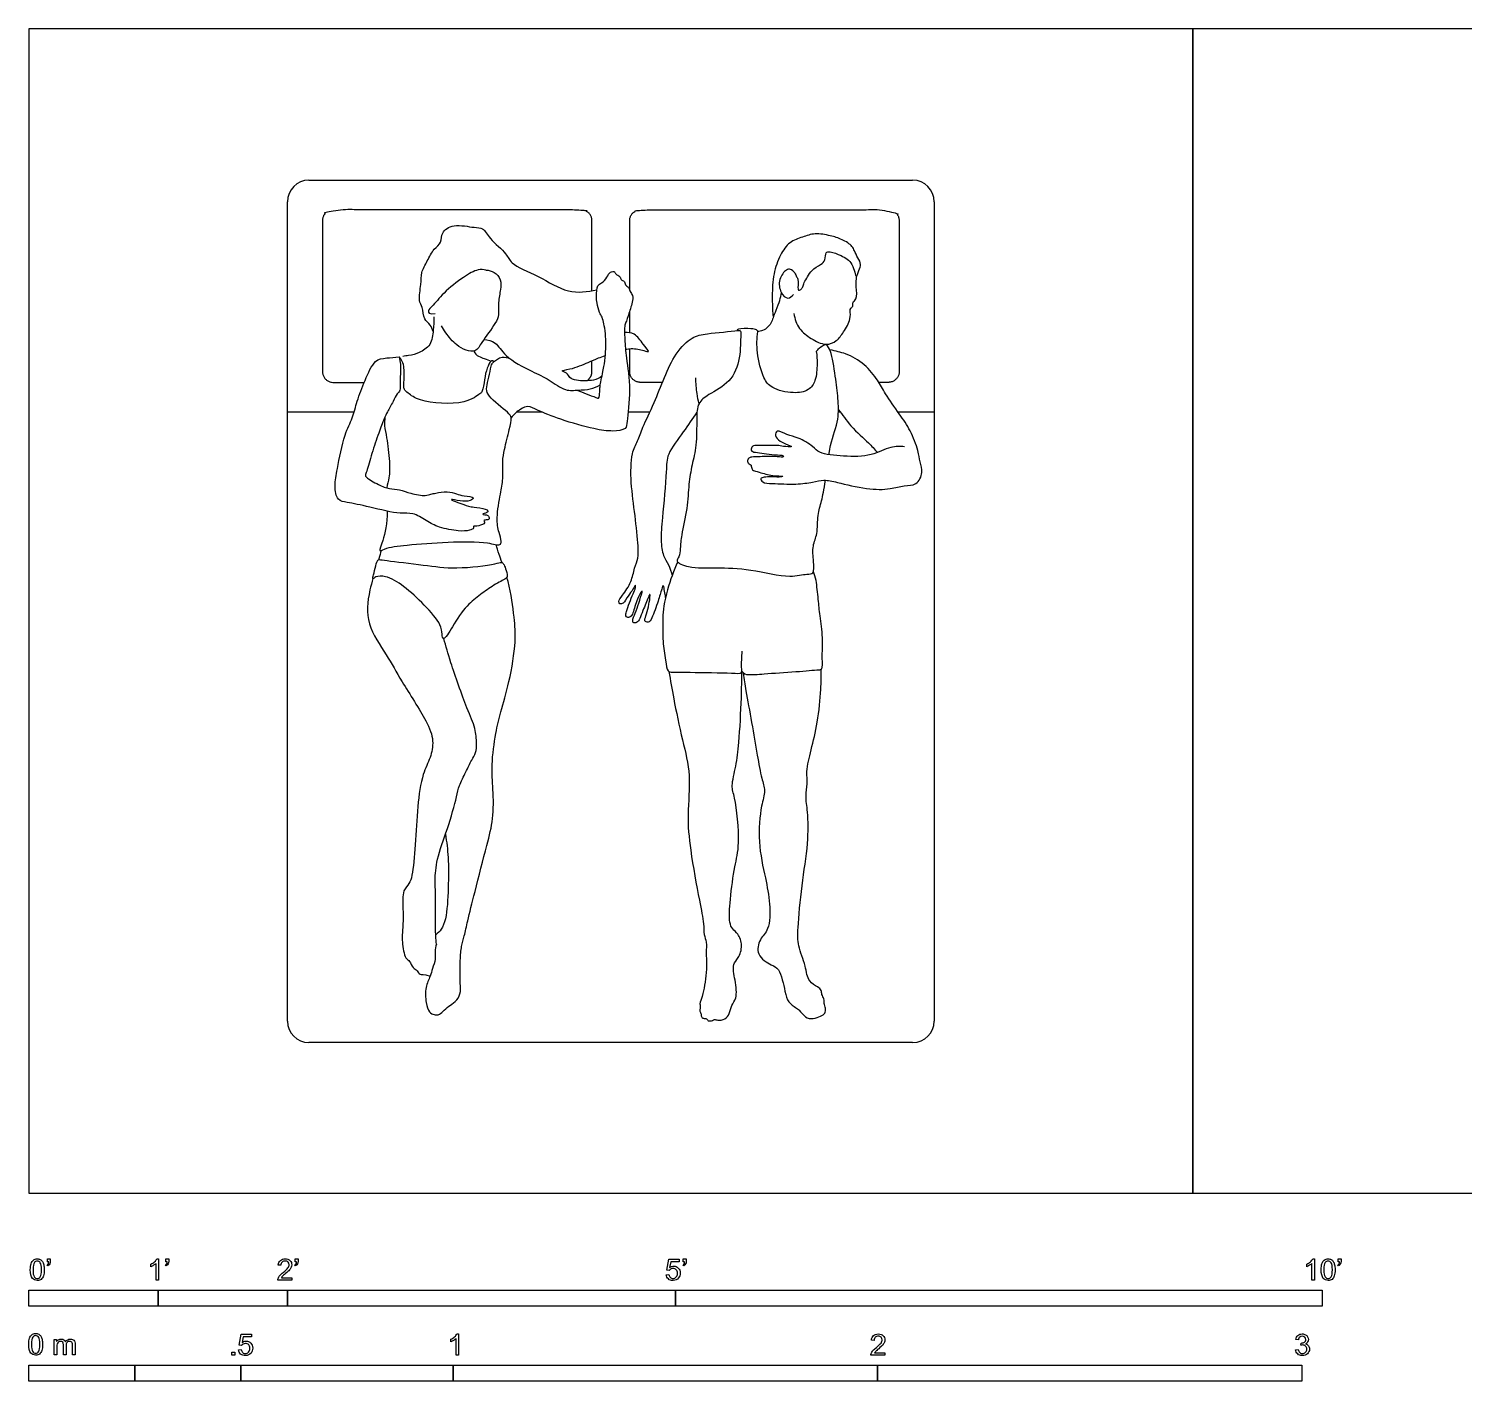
# Model space of a CAD drawing. Header units: millimetres. Extents: x 0 to 18.9, y 0.1 to 18.6.
# Drawn here: x 0.05 to 3.432, y 0.071 to 3.258 of the extents above; entities that cross this region are included whole.
import ezdxf

# ---------------------------------------------------------------- set-up
doc = ezdxf.new("R2010")
doc.units = ezdxf.units.MM
for name, color, linetype, true_color in [('AG-FURNITURE', 7, 'Continuous', 0x66ccff), ('AG-PEOPLE', 7, 'Continuous', 0x66ccff), ('N-SYMB', 7, 'Continuous', 0x800040), ('X-VIEWPORT', 7, 'Continuous', 0xfb0280)]:
    doc.layers.add(name, color=color, linetype=linetype, true_color=true_color)

msp = doc.modelspace()

# ---------------------------------------------------------------- linework, layer by layer
at = {"layer": 'AG-FURNITURE'}
for p, q in [((1.4658, 2.5415), (1.4658, 2.5927)), ((0.6594, 2.3549), (0.8166, 2.3549)), ((1.1999, 2.3549), (1.2588, 2.3549)), ((1.4622, 2.3549), (1.5135, 2.3549)), ((1.9577, 2.3549), (1.9622, 2.3549)), ((2.098, 2.3549), (2.1834, 2.3549))]:
    msp.add_line(p, q, dxfattribs=at)
for centre, start, end in [((0.7102, 2.8502), 90, 180), ((2.1326, 2.8502), 0, 90), ((0.7102, 0.9198), 180, 270), ((2.1326, 0.9198), 270, 0)]:
    msp.add_arc(centre, 0.0508, start, end, dxfattribs=at)
for points in [[(0.7102, 2.901), (1.4214, 2.901), (2.1326, 2.901)], [(0.6594, 0.9198), (0.6594, 1.885), (0.6594, 2.8502)], [(2.1834, 2.8502), (2.1834, 1.885), (2.1834, 0.9198)], [(2.1326, 0.869), (1.4214, 0.869), (0.7102, 0.869)]]:
    msp.add_open_spline(points, degree=2, dxfattribs=at)
for points, weights, knots in [([(1.3769, 2.6405), (1.3769, 2.7231), (1.3769, 2.8057), (1.3769, 2.8311), (1.3515, 2.8311), (1.0721, 2.8311), (0.7673, 2.8311), (0.7419, 2.8311), (0.7419, 2.8057), (0.7419, 2.6279), (0.7419, 2.4501), (0.7419, 2.4247), (0.7673, 2.4247), (0.8041, 2.4247), (0.8404, 2.4247)], [1, 1, 1, 0.707106781187, 1, 1, 1, 0.707106781187, 1, 1, 1, 0.707106781187, 1, 1, 1], [55.58219, 55.58219, 55.58219, 63.712389, 63.712389, 65.283185, 65.283185, 89.283185, 89.283185, 90.853982, 90.853982, 108.353982, 108.353982, 109.924778, 109.924778, 112.816686, 112.816686, 112.816686]), ([(1.4658, 2.6415), (1.4658, 2.7236), (1.4658, 2.8057), (1.4658, 2.8311), (1.4912, 2.8311), (1.7706, 2.8311), (2.0754, 2.8311), (2.1008, 2.8311), (2.1008, 2.8057), (2.1008, 2.6279), (2.1008, 2.4501), (2.1008, 2.4247), (2.0754, 2.4247), (2.0639, 2.4247), (2.0523, 2.4247)], [1, 1, 1, 0.707106781187, 1, 1, 1, 0.707106781187, 1, 1, 1, 0.707106781187, 1, 1, 1], [55.629124, 55.629124, 55.629124, 63.712389, 63.712389, 65.283185, 65.283185, 89.283185, 89.283185, 90.853982, 90.853982, 108.353982, 108.353982, 109.924778, 109.924778, 110.836293, 110.836293, 110.836293]), ([(1.5429, 2.4247), (1.517, 2.4247), (1.4912, 2.4247), (1.4658, 2.4247), (1.4658, 2.4501), (1.4658, 2.4771), (1.4658, 2.504)], [1, 1, 1, 0.707106781187, 1, 1, 1], [131.715829, 131.715829, 131.715829, 133.924778, 133.924778, 135.495574, 135.495574, 138.145169, 138.145169, 138.145169]), ([(1.3645, 2.4283), (1.3769, 2.4357), (1.3769, 2.4501), (1.3769, 2.4629), (1.3769, 2.4757)], [0.86686065775, 0.80940812861, 1, 1, 1], [45.190238, 45.190238, 45.190238, 46.212389, 46.212389, 47.471708, 47.471708, 47.471708])]:
    msp.add_rational_spline(points, weights, degree=2, knots=knots, dxfattribs=at)
at = {"layer": 'AG-PEOPLE'}
for points, knots in [([(1.0028, 2.5447), (1.0011, 2.5499), (0.9975, 2.5611), (0.9791, 2.5724), (0.9794, 2.6024), (0.9666, 2.6168), (0.9755, 2.6561), (0.9733, 2.6834), (0.9894, 2.7106), (1.0032, 2.7391), (1.0237, 2.7534), (1.0208, 2.7793), (1.0521, 2.7998), (1.0983, 2.7883), (1.1214, 2.7901), (1.136, 2.7613), (1.1768, 2.729), (1.1851, 2.7021), (1.2541, 2.6757), (1.3181, 2.6321), (1.3666, 2.6377), (1.3883, 2.643)], [0, 0, 0, 0, 0.239263, 0.50073, 0.806694, 1.057499, 1.418442, 1.729655, 2.054409, 2.387502, 2.667167, 2.942077, 3.274179, 3.678462, 3.943182, 4.262072, 4.682379, 4.982809, 5.471815, 5.994841, 6.476848, 6.476848, 6.476848, 6.476848]), ([(1.8548, 2.6828), (1.8563, 2.6796), (1.859, 2.6728), (1.8637, 2.6665), (1.8622, 2.6497), (1.8623, 2.64), (1.8701, 2.6435), (1.8742, 2.6499), (1.8763, 2.6605), (1.8858, 2.6735), (1.8937, 2.6901), (1.9159, 2.7015), (1.9282, 2.7114), (1.926, 2.7325), (1.9401, 2.7331), (1.9652, 2.7233), (1.9925, 2.7087), (1.9993, 2.6635), (2.0058, 2.69), (2.0122, 2.7021), (2.0038, 2.7182), (1.9946, 2.7344), (1.9911, 2.7465), (1.9656, 2.7628), (1.9389, 2.7704), (1.9024, 2.7776), (1.8734, 2.7667), (1.8409, 2.7568), (1.8197, 2.7245), (1.8033, 2.6808), (1.8014, 2.6292), (1.8023, 2.5964), (1.8036, 2.5734), (1.8118, 2.5975), (1.8201, 2.6172), (1.8225, 2.6299), (1.8235, 2.636)], [0, 0, 0, 0, 0.192792, 0.357021, 0.602472, 0.760792, 0.902941, 1.066792, 1.258262, 1.493341, 1.746942, 2.038171, 2.268369, 2.51217, 2.69806, 3.00437, 3.345043, 3.665814, 3.890983, 4.119104, 4.361293, 4.616087, 4.822177, 5.134408, 5.455979, 5.809458, 6.137314, 6.473265, 6.830768, 7.236942, 7.662899, 8.017572, 8.226429, 8.464241, 8.756561, 9.01109, 9.01109, 9.01109, 9.01109]), ([(1.1272, 2.6891), (1.1212, 2.6901), (1.1077, 2.6923), (1.0716, 2.6721), (1.0282, 2.6379), (1.0022, 2.6042), (0.9894, 2.5945), (0.9923, 2.5841), (1.0075, 2.587)], [0, 0, 0, 0, 0.29712, 0.734934, 1.269606, 1.722707, 1.982196, 2.228398, 2.228398, 2.228398, 2.228398]), ([(1.1272, 2.6891), (1.1339, 2.6889), (1.1477, 2.6858), (1.1633, 2.6668), (1.1623, 2.643), (1.1549, 2.6134), (1.1588, 2.5836), (1.1501, 2.5632), (1.1182, 2.5212), (1.1109, 2.5077), (1.1012, 2.496), (1.0794, 2.499), (1.0573, 2.5127), (1.0446, 2.5256), (1.0275, 2.5475), (1.0223, 2.5576)], [0, 0, 0, 0, 0.273513, 0.56101, 0.851828, 1.19189, 1.515977, 1.807939, 2.246963, 2.49234, 2.708772, 2.982539, 3.288652, 3.565187, 3.91066, 3.91066, 3.91066, 3.91066]), ([(1.3423, 2.4064), (1.3492, 2.4034), (1.3622, 2.3977), (1.3849, 2.3901), (1.3933, 2.386), (1.3946, 2.3947), (1.3959, 2.4102), (1.3958, 2.4185), (1.4044, 2.4572), (1.4092, 2.4811), (1.4105, 2.5396), (1.405, 2.5613), (1.4015, 2.5786), (1.3935, 2.5888), (1.3884, 2.6123), (1.3867, 2.6267), (1.3885, 2.6542), (1.4003, 2.6584), (1.4131, 2.6715), (1.4184, 2.686), (1.4315, 2.6865), (1.4324, 2.6783), (1.4437, 2.6761), (1.4444, 2.6651), (1.4541, 2.6648), (1.4545, 2.6532), (1.4642, 2.6494), (1.466, 2.6381), (1.4742, 2.6298), (1.4723, 2.6123), (1.4675, 2.5987), (1.4584, 2.5682), (1.4531, 2.5601), (1.4543, 2.5233), (1.4575, 2.4811), (1.4698, 2.4085), (1.4594, 2.3355), (1.4589, 2.3129), (1.423, 2.3083), (1.3807, 2.3146), (1.3042, 2.3359), (1.2507, 2.3578), (1.2266, 2.3706), (1.2081, 2.3621), (1.1923, 2.3492), (1.1865, 2.3408)], [0, 0, 0, 0, 0.27965, 0.569712, 0.721362, 0.87315, 1.104217, 1.283108, 1.63912, 1.955238, 2.397311, 2.68322, 2.918105, 3.130631, 3.410869, 3.651043, 3.942664, 4.139868, 4.388824, 4.61576, 4.795799, 4.94382, 5.127656, 5.30273, 5.460569, 5.641169, 5.819095, 6.008312, 6.204647, 6.437575, 6.675219, 6.999542, 7.186418, 7.525066, 7.917244, 8.430936, 8.936332, 9.182511, 9.501118, 9.896467, 10.42571, 10.878943, 11.167156, 11.418137, 11.743756, 11.743756, 11.743756, 11.743756]), ([(1.8548, 2.6828), (1.8525, 2.6865), (1.8446, 2.6924), (1.8335, 2.6909), (1.8155, 2.6673), (1.8195, 2.6368), (1.8381, 2.6182), (1.8484, 2.6275), (1.8517, 2.6314)], [0, 0, 0, 0, 0.21493, 0.397454, 0.703937, 1.030209, 1.299423, 1.531159, 1.531159, 1.531159, 1.531159]), ([(1.8528, 2.587), (1.8545, 2.5745), (1.8632, 2.5491), (1.8927, 2.5276), (1.9269, 2.5096), (1.9547, 2.5217), (1.9698, 2.5429), (1.9876, 2.5726), (1.9853, 2.5922), (1.9854, 2.5993), (1.9935, 2.6033), (1.9899, 2.6147), (2.0033, 2.6202), (1.9983, 2.6515), (2, 2.6665), (2.0002, 2.6747)], [0, 0, 0, 0, 0.36328, 0.72026, 1.078173, 1.382088, 1.686057, 2.032992, 2.288147, 2.433165, 2.59165, 2.770342, 2.963476, 3.279454, 3.573641, 3.573641, 3.573641, 3.573641]), ([(1.0042, 2.579), (1.0048, 2.5685), (1.0032, 2.5478), (0.9995, 2.5118), (0.9694, 2.4932), (0.9525, 2.4887), (0.936, 2.4865), (0.931, 2.486)], [0, 0, 0, 0, 0.3318, 0.675485, 1.005365, 1.305997, 1.426976, 1.426976, 1.426976, 1.426976]), ([(1.8045, 2.5802), (1.8029, 2.5713), (1.7942, 2.5547), (1.7795, 2.5463), (1.7714, 2.5445), (1.7675, 2.5443)], [0, 0, 0, 0, 0.3080518, 0.5467455, 0.7495261, 0.7495261, 0.7495261, 0.7495261]), ([(1.5505, 1.9178), (1.5499, 1.9227), (1.5482, 1.9306), (1.5456, 1.9505), (1.5404, 1.9348), (1.5332, 1.9094), (1.5195, 1.8712), (1.5114, 1.8573), (1.4985, 1.862), (1.5053, 1.8752), (1.51, 1.896), (1.5138, 1.9154), (1.5139, 1.9281), (1.5095, 1.9166), (1.4966, 1.8868), (1.4906, 1.869), (1.4836, 1.8574), (1.4727, 1.8578), (1.4726, 1.8679), (1.4827, 1.8876), (1.4881, 1.9086), (1.4974, 1.9363), (1.4903, 1.9278), (1.4781, 1.9018), (1.4725, 1.8724), (1.4613, 1.8699), (1.4555, 1.8742), (1.4583, 1.8859), (1.4651, 1.9052), (1.4737, 1.9261), (1.4797, 1.9391), (1.4801, 1.951), (1.4731, 1.9346), (1.4619, 1.9227), (1.4522, 1.9032), (1.4425, 1.9018), (1.4377, 1.9091), (1.4503, 1.9241), (1.471, 1.9543), (1.476, 1.9866), (1.487, 2.0112), (1.4858, 2.0408), (1.4788, 2.1133), (1.4679, 2.1854), (1.4685, 2.2562), (1.485, 2.2865), (1.497, 2.3222), (1.5304, 2.3862), (1.5627, 2.4851), (1.612, 2.5324), (1.6482, 2.5402), (1.7036, 2.5446), (1.7202, 2.5471)], [0, 0, 0, 0, 0.228937, 0.443864, 0.616319, 0.938816, 1.321298, 1.53864, 1.710639, 1.913107, 2.194742, 2.470264, 2.632617, 2.787876, 3.1351, 3.401473, 3.606859, 3.771107, 3.933961, 4.20734, 4.511362, 4.786484, 4.908255, 5.238178, 5.558086, 5.728874, 5.867345, 6.059108, 6.332632, 6.616981, 6.849761, 6.994543, 7.193915, 7.455256, 7.723821, 7.88567, 8.027558, 8.273937, 8.636811, 8.976303, 9.272765, 9.588098, 10.088449, 10.612666, 11.100475, 11.437462, 11.793217, 12.301734, 13.145243, 13.61235, 14.00335, 14.560871, 14.560871, 14.560871, 14.560871]), ([(1.456, 2.5026), (1.4606, 2.5035), (1.4761, 2.5055), (1.4965, 2.5006), (1.5157, 2.494), (1.4955, 2.5163), (1.479, 2.5412), (1.4614, 2.5424), (1.4538, 2.542)], [2.874951, 2.874951, 2.874951, 2.874951, 3.006811, 3.329481, 3.523313, 3.791101, 4.123631, 4.405016, 4.405016, 4.405016, 4.405016]), ([(1.9056, 2.4976), (1.907, 2.488), (1.9082, 2.469), (1.9055, 2.4286), (1.8881, 2.4038), (1.8505, 2.3974), (1.8001, 2.409), (1.7791, 2.4351), (1.7644, 2.4958), (1.7655, 2.5278), (1.7675, 2.5443), (1.768, 2.5457), (1.7645, 2.5495), (1.7518, 2.5516), (1.7218, 2.5519), (1.7172, 2.5461), (1.7282, 2.5485), (1.7272, 2.5337), (1.7273, 2.4798), (1.7058, 2.4243), (1.6528, 2.3973), (1.6248, 2.3765), (1.6233, 2.3365), (1.6242, 2.2763), (1.6125, 2.2306), (1.604, 2.1839), (1.6028, 2.128), (1.5875, 2.067), (1.585, 2.0348), (1.5838, 2.0139), (1.5717, 2.0017), (1.6092, 1.9862), (1.6718, 1.9885), (1.75, 1.9861), (1.8405, 1.9624), (1.8808, 1.9742), (1.9017, 1.9717), (1.8991, 2.0047), (1.8955, 2.04), (1.9098, 2.0678), (1.9074, 2.1121), (1.9185, 2.1445), (1.9237, 2.171), (1.9271, 2.1939)], [-2.979898, -2.979898, -2.979898, -2.979898, -2.660844, -2.289336, -1.980627, -1.624864, -1.208776, -0.875175, -0.416803, 0, 0, 0, 0.132552, 0.346816, 0.669697, 0.806082, 0.956581, 1.146472, 1.581401, 2.037482, 2.484675, 2.817717, 3.177522, 3.63912, 4.047048, 4.448809, 4.896494, 5.366135, 5.703511, 5.967657, 6.161264, 6.485053, 6.962548, 7.49734, 8.067802, 8.443753, 8.66719, 8.974172, 9.33295, 9.65865, 10.044905, 10.396716, 10.757843, 10.757843, 10.757843, 10.757843]), ([(1.1223, 2.5259), (1.1314, 2.5247), (1.1525, 2.5204), (1.1712, 2.4833), (1.2359, 2.4499), (1.2752, 2.4325), (1.313, 2.4028), (1.3442, 2.4072), (1.3733, 2.4074), (1.3891, 2.4146), (1.3964, 2.4187)], [0, 0, 0, 0, 0.309181, 0.677396, 1.173554, 1.573452, 1.965896, 2.288042, 2.602824, 2.8987, 2.8987, 2.8987, 2.8987]), ([(1.9056, 2.4976), (1.9079, 2.5004), (1.9134, 2.5074), (1.9234, 2.5124), (1.9294, 2.5145)], [0.4493564, 0.4493564, 0.4493564, 0.4493564, 0.6040019, 0.8623732, 0.8623732, 0.8623732, 0.8623732]), ([(1.9353, 2.2543), (1.9371, 2.2657), (1.943, 2.2948), (1.9598, 2.3365), (1.957, 2.3877), (1.9507, 2.4373), (1.9419, 2.4984), (1.9331, 2.5092), (1.9294, 2.5145)], [11.249051, 11.249051, 11.249051, 11.249051, 11.350115, 11.826281, 12.238343, 12.669258, 13.124571, 13.384541, 13.384541, 13.384541, 13.384541]), ([(0.9226, 2.4851), (0.9125, 2.484), (0.8882, 2.4818), (0.8636, 2.4787), (0.8413, 2.4277), (0.823, 2.3817), (0.8137, 2.3395), (0.7921, 2.3014), (0.7771, 2.2214), (0.7694, 2.1833), (0.7756, 2.1455), (0.8022, 2.1419), (0.8535, 2.1312), (0.9239, 2.1131), (0.9547, 2.119), (0.9872, 2.098), (1.0166, 2.0819), (1.0613, 2.0737), (1.0865, 2.0744), (1.1, 2.0803), (1.096, 2.0863), (1.1065, 2.0852), (1.1224, 2.09), (1.1252, 2.0953), (1.1202, 2.1008), (1.1301, 2.0999), (1.1371, 2.1033), (1.1319, 2.1121), (1.1252, 2.1127), (1.1154, 2.1141), (1.1302, 2.1168), (1.1329, 2.1224), (1.1249, 2.1278), (1.0987, 2.1307), (1.0859, 2.1323), (1.0637, 2.1408), (1.0365, 2.1511), (1.0689, 2.1446), (1.0879, 2.1434), (1.1037, 2.1546), (1.0734, 2.1571), (1.058, 2.1615), (1.0362, 2.169), (1.0095, 2.164), (0.9974, 2.1614), (0.9839, 2.156), (0.9493, 2.1625), (0.9246, 2.1727), (0.8987, 2.1733), (0.8747, 2.1824), (0.8456, 2.1996), (0.8421, 2.2059), (0.8474, 2.2169), (0.8584, 2.2594), (0.8736, 2.3033), (0.8872, 2.3383), (0.8944, 2.3552), (0.9085, 2.3794), (0.9172, 2.3976), (0.9265, 2.4058), (0.9242, 2.4231), (0.9264, 2.4526), (0.9258, 2.4716), (0.9226, 2.4851)], [1.492963, 1.492963, 1.492963, 1.492963, 1.731945, 2.043104, 2.466947, 2.89671, 3.276397, 3.672793, 4.204763, 4.589913, 4.92322, 5.201441, 5.640133, 6.147375, 6.472917, 6.825932, 7.177441, 7.575626, 7.881203, 8.078911, 8.188542, 8.355345, 8.602111, 8.730883, 8.85241, 9.011976, 9.162192, 9.324083, 9.489718, 9.62109, 9.812231, 9.942322, 10.106764, 10.411397, 10.63111, 10.936048, 11.178071, 11.447025, 11.735698, 11.919208, 12.19618, 12.454499, 12.734659, 13.042091, 13.247747, 13.466159, 13.814072, 14.127981, 14.42048, 14.73239, 15.071826, 15.211558, 15.401301, 15.793171, 16.21428, 16.570793, 16.826255, 17.139601, 17.407542, 17.602207, 17.838289, 18.169933, 18.462054, 18.462054, 18.462054, 18.462054]), ([(0.8946, 2.1212), (0.8944, 2.0916), (0.8871, 2.0565), (0.8726, 2.0231), (0.8917, 2.0357), (0.9453, 2.0425), (1.0362, 2.049), (1.126, 2.0507), (1.1604, 2.0384), (1.1646, 2.0513), (1.1565, 2.0725), (1.1514, 2.1063), (1.1609, 2.1623), (1.1684, 2.1963), (1.1656, 2.2388), (1.1704, 2.2664), (1.1818, 2.3126), (1.1892, 2.3415), (1.1787, 2.355), (1.1324, 2.3901), (1.127, 2.4088), (1.1325, 2.4304), (1.138, 2.4557), (1.1404, 2.4681), (1.1465, 2.4737), (1.1421, 2.4764), (1.1374, 2.4741), (1.1285, 2.4569), (1.1238, 2.4323), (1.1197, 2.4036), (1.1126, 2.3971), (1.0748, 2.3696), (0.9724, 2.3769), (0.9454, 2.3981), (0.9335, 2.4077), (0.9337, 2.4179), (0.9348, 2.45), (0.9336, 2.4713), (0.9226, 2.4851)], [2.100482, 2.100482, 2.100482, 2.100482, 2.587629, 2.892422, 3.103461, 3.556207, 4.166247, 4.762683, 5.095265, 5.274041, 5.560694, 5.927577, 6.390936, 6.765813, 7.157184, 7.491954, 7.921852, 8.245502, 8.492825, 8.959579, 9.225107, 9.512118, 9.831079, 10.05158, 10.205408, 10.315766, 10.443726, 10.704946, 11.031649, 11.354216, 11.533547, 11.936729, 12.561545, 12.919974, 13.13896, 13.32451, 13.677513, 14.012337, 14.012337, 14.012337, 14.012337]), ([(1.0984, 2.4982), (1.1035, 2.4864), (1.125, 2.4815), (1.1337, 2.4766), (1.139, 2.4743)], [0, 0, 0, 0, 0.3857758, 0.7028872, 0.7028872, 0.7028872, 0.7028872]), ([(1.1449, 2.4731), (1.1483, 2.4754), (1.1535, 2.4793), (1.1652, 2.486), (1.1785, 2.4834), (1.1839, 2.4803)], [0, 0, 0, 0, 0.2063498, 0.4036527, 0.6573835, 0.6573835, 0.6573835, 0.6573835]), ([(1.4004, 2.4392), (1.3943, 2.4353), (1.382, 2.4275), (1.341, 2.4279), (1.3238, 2.4343), (1.3199, 2.4471), (1.2989, 2.4528), (1.3297, 2.4551), (1.3683, 2.4719), (1.3876, 2.4804), (1.4029, 2.486), (1.4087, 2.4881)], [0, 0, 0, 0, 0.274532, 0.646897, 0.888716, 1.099226, 1.303042, 1.559618, 1.957303, 2.261301, 2.430707, 2.430707, 2.430707, 2.430707]), ([(2.1137, 2.2731), (2.1028, 2.2737), (2.0797, 2.2747), (2.0343, 2.2491), (1.9724, 2.2498), (1.9123, 2.2559), (1.8983, 2.2739), (1.8629, 2.2965), (1.838, 2.2984), (1.8123, 2.3157), (1.8074, 2.2977), (1.8196, 2.2848), (1.8421, 2.2763), (1.85, 2.2719), (1.8252, 2.2737), (1.8148, 2.2771), (1.7673, 2.2749), (1.7557, 2.2769), (1.7487, 2.2629), (1.7634, 2.2591), (1.7831, 2.2575), (1.8057, 2.2532), (1.8279, 2.2539), (1.8287, 2.2474), (1.8112, 2.2509), (1.7739, 2.2494), (1.7544, 2.2493), (1.7459, 2.2468), (1.7422, 2.2385), (1.7463, 2.2322), (1.7533, 2.2308), (1.7524, 2.2186), (1.7632, 2.2153), (1.7793, 2.2104), (1.7945, 2.2068), (1.8106, 2.2039), (1.8299, 2.2042), (1.8217, 2.2004), (1.7988, 2.2025), (1.7844, 2.2018), (1.7719, 2.1988), (1.7799, 2.1869), (1.8042, 2.1866), (1.8577, 2.1834), (1.8958, 2.1891), (1.9243, 2.1961), (1.9571, 2.1888), (2.0238, 2.1717), (2.0788, 2.172), (2.1116, 2.1823), (2.1428, 2.181), (2.1584, 2.2127), (2.1492, 2.2376), (2.146, 2.2648), (2.1278, 2.3125), (2.1021, 2.3492), (2.0676, 2.3977), (2.0499, 2.4305), (2.0219, 2.4678), (1.9774, 2.4934), (1.9517, 2.498), (1.9375, 2.5015)], [0, 0, 0, 0, 0.33883, 0.75563, 1.233557, 1.680119, 1.95831, 2.330537, 2.643558, 2.93491, 3.130881, 3.377302, 3.676669, 3.788208, 4.041255, 4.276191, 4.677064, 4.87809, 5.067616, 5.267007, 5.536078, 5.835418, 6.099718, 6.191543, 6.415864, 6.792876, 7.05547, 7.220976, 7.38511, 7.537443, 7.681418, 7.8655, 8.050842, 8.296986, 8.53094, 8.78711, 9.009568, 9.125071, 9.414087, 9.655332, 9.832793, 10.007423, 10.295016, 10.734873, 11.108002, 11.417655, 11.757116, 12.252622, 12.695194, 13.039985, 13.353652, 13.675545, 13.973965, 14.284406, 14.702056, 15.109732, 15.546459, 15.910038, 16.337176, 16.761282, 17.083755, 17.083755, 17.083755, 17.083755]), ([(1.6292, 2.3744), (1.6274, 2.3823), (1.6242, 2.3983), (1.6219, 2.4232), (1.6216, 2.4357)], [0, 0, 0, 0, 0.2923026, 0.6542319, 0.6542319, 0.6542319, 0.6542319]), ([(0.8892, 2.3429), (0.8883, 2.3359), (0.8873, 2.3209), (0.8941, 2.2935), (0.9005, 2.2381), (0.9005, 2.2027), (0.8948, 2.1845), (0.8934, 2.176)], [0, 0, 0, 0, 0.269705, 0.583264, 1.024358, 1.387991, 1.646135, 1.646135, 1.646135, 1.646135]), ([(1.6244, 2.3543), (1.6135, 2.3389), (1.5943, 2.3087), (1.5518, 2.2558), (1.5537, 2.2144), (1.5425, 2.1054), (1.5386, 2.0559), (1.5432, 2.0158), (1.5586, 1.996), (1.5636, 1.978), (1.5656, 1.9691)], [0, 0, 0, 0, 0.444817, 0.912516, 1.296478, 1.910838, 2.343733, 2.70215, 2.994984, 3.303162, 3.303162, 3.303162, 3.303162]), ([(1.9578, 2.3602), (1.9669, 2.3494), (1.989, 2.3158), (2.0288, 2.2837), (2.0422, 2.2675), (2.049, 2.2591)], [0.362046, 0.362046, 0.362046, 0.362046, 0.722812, 1.202523, 1.546698, 1.546698, 1.546698, 1.546698]), ([(1.1653, 1.9996), (1.1627, 2.0071), (1.1563, 2.0246), (1.1535, 2.0346), (1.1512, 2.0423)], [10.9332458, 10.9332458, 10.9332458, 10.9332458, 11.1092698, 11.3985221, 11.3985221, 11.3985221, 11.3985221]), ([(1.0277, 1.8214), (1.0317, 1.8209), (1.0505, 1.854), (1.0798, 1.899), (1.1143, 1.9249), (1.1434, 1.9464), (1.1741, 1.9617), (1.1785, 1.9681), (1.1735, 1.986), (1.1696, 1.9966), (1.1624, 2.0023), (1.1461, 1.9946), (1.0527, 1.9839), (0.9848, 1.9939), (0.8974, 2.0041), (0.8766, 2.0073), (0.8717, 2.0066), (0.8667, 1.9915), (0.8632, 1.973), (0.8588, 1.9599), (0.8693, 1.9685), (0.8932, 1.9696), (0.9365, 1.9441), (0.9807, 1.9017), (1.0222, 1.8565), (1.0229, 1.8335), (1.0254, 1.8216), (1.0277, 1.8214)], [0, 0, 0, 0, 0.345007, 0.800059, 1.18093, 1.545593, 1.879726, 2.028434, 2.275396, 2.479181, 2.632663, 2.861476, 3.419574, 3.945769, 4.491331, 4.743644, 4.852058, 5.074991, 5.350784, 5.52188, 5.686237, 5.966155, 6.376095, 6.85329, 7.304911, 7.587436, 7.778996, 7.778996, 7.778996, 7.778996]), ([(0.8803, 2.0285), (0.8785, 2.022), (0.8774, 2.0169), (0.8746, 2.0076), (0.8744, 2.0069)], [0, 0, 0, 0, 0.2654114, 0.2862548, 0.2862548, 0.2862548, 0.2862548]), ([(1.5789, 2.0015), (1.574, 1.9909), (1.5648, 1.9695), (1.5431, 1.8984), (1.5439, 1.846), (1.5431, 1.814), (1.5505, 1.772), (1.5536, 1.7423), (1.5684, 1.7421), (1.6096, 1.7415), (1.7017, 1.7406), (1.7308, 1.7377), (1.7294, 1.7495), (1.7295, 1.7717), (1.7303, 1.7845), (1.7309, 1.7912)], [0, 0, 0, 0, 0.349867, 0.857762, 1.287122, 1.620024, 2.013401, 2.314467, 2.50235, 2.88542, 3.470782, 3.752147, 3.91883, 4.19893, 4.465004, 4.465004, 4.465004, 4.465004]), ([(0.8609, 1.9628), (0.8583, 1.9539), (0.8482, 1.9157), (0.843, 1.8547), (0.8951, 1.7818), (0.9273, 1.7203), (0.9872, 1.6298), (1.0054, 1.5819), (0.9971, 1.5391), (0.976, 1.5006), (0.9648, 1.423), (0.962, 1.339), (0.9544, 1.2651), (0.9475, 1.2432), (0.9291, 1.2274), (0.9325, 1.1822), (0.9315, 1.1397), (0.9284, 1.1081), (0.9354, 1.067), (0.9485, 1.0622), (0.9535, 1.0443), (0.9663, 1.0402), (0.9702, 1.027), (0.9801, 1.0312), (0.9957, 1.0254)], [0.610624, 0.610624, 0.610624, 0.610624, 0.78641, 1.330252, 1.887374, 2.412689, 3.044719, 3.478349, 3.861613, 4.263023, 4.796922, 5.37746, 5.895638, 6.176235, 6.454592, 6.856777, 7.2587, 7.614297, 7.990592, 8.2033, 8.450623, 8.666668, 8.865075, 9.075989, 9.075989, 9.075989, 9.075989]), ([(1.0103, 1.1013), (1.0088, 1.0954), (1.0062, 1.0829), (1.009, 1.0657), (1.0009, 1.0432), (0.9965, 1.025), (0.9828, 0.9992), (0.9851, 0.9642), (0.9919, 0.9402), (1.0047, 0.9345), (1.0153, 0.9333), (1.0262, 0.9429), (1.0391, 0.9557), (1.0556, 0.9643), (1.0687, 0.9844), (1.0657, 1.0095), (1.0663, 1.0626), (1.0687, 1.0952), (1.0768, 1.1212), (1.0845, 1.1586), (1.1018, 1.2259), (1.1288, 1.3338), (1.1457, 1.3944), (1.1444, 1.4666), (1.1393, 1.5228), (1.1496, 1.5982), (1.1615, 1.6493), (1.1835, 1.7193), (1.1984, 1.814), (1.1943, 1.8706), (1.1862, 1.9306), (1.1774, 1.9622), (1.1764, 1.9656)], [0, 0, 0, 0, 0.253067, 0.49842, 0.780406, 1.037088, 1.349659, 1.700808, 1.986588, 2.193746, 2.376422, 2.593906, 2.846345, 3.100146, 3.372664, 3.667724, 4.097779, 4.438119, 4.736462, 5.091136, 5.587744, 6.2104, 6.685396, 7.172411, 7.623169, 8.128722, 8.556487, 9.06192, 9.634571, 10.082938, 10.626066, 10.692935, 10.692935, 10.692935, 10.692935]), ([(1.7299, 1.744), (1.7351, 1.7376), (1.7468, 1.7349), (1.7856, 1.7385), (1.8545, 1.7424), (1.9087, 1.7477), (1.9213, 1.7479), (1.9186, 1.7777), (1.9218, 1.8228), (1.9141, 1.8749), (1.9102, 1.912), (1.9061, 1.958), (1.9012, 1.9717), (1.8988, 1.9785)], [0, 0, 0, 0, 0.215842, 0.594493, 1.124309, 1.572028, 1.746011, 2.048198, 2.475298, 2.916955, 3.30078, 3.709321, 3.993634, 3.993634, 3.993634, 3.993634]), ([(1.0103, 1.1013), (1.0094, 1.1142), (1.0075, 1.1392), (1.0095, 1.2077), (1.0065, 1.2503), (1.0104, 1.3037), (1.037, 1.3708), (1.0583, 1.4469), (1.0632, 1.4741), (1.08, 1.5066), (1.0927, 1.534), (1.1046, 1.5518), (1.1052, 1.575), (1.1031, 1.6122), (1.0806, 1.6578), (1.0434, 1.7657), (1.033, 1.8022), (1.0277, 1.8214)], [0, 0, 0, 0, 0.365528, 0.847285, 1.237608, 1.65604, 2.168732, 2.687852, 2.997779, 3.347541, 3.674706, 3.939401, 4.215985, 4.563982, 4.991197, 5.615859, 6.070318, 6.070318, 6.070318, 6.070318]), ([(1.5583, 1.7433), (1.5618, 1.7219), (1.5691, 1.6794), (1.5899, 1.5806), (1.6111, 1.4999), (1.6004, 1.4044), (1.6081, 1.324), (1.629, 1.2067), (1.6412, 1.1517), (1.64, 1.1235), (1.6479, 1.106), (1.6455, 1.0812), (1.647, 1.0635), (1.6468, 1.0336), (1.6424, 1.0048), (1.6376, 0.9788), (1.6299, 0.9606), (1.6333, 0.9515), (1.6298, 0.9427), (1.6347, 0.9379), (1.6337, 0.9301), (1.6392, 0.9251), (1.6474, 0.9271), (1.6499, 0.9187), (1.6617, 0.9206), (1.6655, 0.9251), (1.6738, 0.9203), (1.6914, 0.9233), (1.7019, 0.9372), (1.7046, 0.9577), (1.7201, 0.9736), (1.7147, 1.016), (1.7066, 1.054), (1.7237, 1.068), (1.7326, 1.0978), (1.7227, 1.1253), (1.7074, 1.1366), (1.6993, 1.1537), (1.7026, 1.209), (1.7125, 1.2857), (1.7271, 1.3363), (1.7155, 1.4462), (1.7038, 1.4727), (1.7177, 1.5236), (1.7238, 1.5761), (1.7298, 1.6826), (1.7299, 1.723), (1.7299, 1.744)], [0, 0, 0, 0, 0.476699, 1.06585, 1.613484, 2.179262, 2.72313, 3.369574, 3.813787, 4.113261, 4.367954, 4.656167, 4.908999, 5.228769, 5.552743, 5.859919, 6.115515, 6.29322, 6.462992, 6.607343, 6.765594, 6.913906, 7.070206, 7.221815, 7.410094, 7.544023, 7.710735, 7.952197, 8.192755, 8.454568, 8.719757, 9.102988, 9.462171, 9.721946, 10.043358, 10.356361, 10.604814, 10.845565, 11.28154, 11.801251, 12.25061, 12.857386, 13.18074, 13.584495, 14.030707, 14.634947, 15.104674, 15.104674, 15.104674, 15.104674]), ([(1.733, 1.7394), (1.7352, 1.7254), (1.7397, 1.697), (1.7537, 1.6221), (1.7659, 1.5487), (1.7757, 1.4929), (1.7867, 1.462), (1.7742, 1.4244), (1.7666, 1.3408), (1.7859, 1.2578), (1.7969, 1.1987), (1.7966, 1.1356), (1.7715, 1.1142), (1.7621, 1.0747), (1.7996, 1.0508), (1.82, 1.0443), (1.8319, 0.9894), (1.8376, 0.9649), (1.857, 0.951), (1.8658, 0.9464), (1.8789, 0.9273), (1.8981, 0.9241), (1.9155, 0.931), (1.927, 0.9374), (1.9281, 0.9503), (1.9227, 0.9612), (1.925, 0.9722), (1.9176, 0.982), (1.9181, 0.9927), (1.9086, 1.0014), (1.8847, 1.0123), (1.8814, 1.051), (1.8607, 1.0978), (1.8624, 1.1413), (1.8707, 1.2414), (1.8872, 1.3348), (1.8865, 1.4106), (1.8793, 1.4489), (1.8858, 1.4788), (1.881, 1.5088), (1.8937, 1.561), (1.9095, 1.623), (1.9171, 1.7012), (1.9174, 1.7328), (1.9172, 1.7486)], [0, 0, 0, 0, 0.384645, 0.898541, 1.420876, 1.862171, 2.186584, 2.545802, 3.087466, 3.637202, 4.104598, 4.555079, 4.886042, 5.229647, 5.598135, 5.867486, 6.29521, 6.602332, 6.872581, 7.063726, 7.337079, 7.590644, 7.845295, 8.050879, 8.250284, 8.454493, 8.64621, 8.846444, 9.030551, 9.233429, 9.519507, 9.877704, 10.295382, 10.683356, 11.271774, 11.865125, 12.373822, 12.73733, 13.05323, 13.374146, 13.800063, 14.284662, 14.805366, 15.212519, 15.212519, 15.212519, 15.212519]), ([(1.0317, 1.3598), (1.0346, 1.3417), (1.0392, 1.3045), (1.039, 1.2352), (1.0348, 1.1621), (1.0233, 1.1366), (1.0138, 1.1268), (1.0089, 1.123)], [0, 0, 0, 0, 0.435803, 0.935302, 1.43725, 1.740105, 1.994015, 1.994015, 1.994015, 1.994015])]:
    msp.add_open_spline(points, degree=3, knots=knots, dxfattribs=at)
at = {"layer": 'N-SYMB'}
for points in [[(0.0949, 0.3434), (0.0934, 0.3458)], [(0.094, 0.3527), (0.094, 0.36), (0.1006, 0.36), (0.1006, 0.3542)], [(0.097, 0.3527), (0.094, 0.3527)], [(0.3374, 0.341), (0.3374, 0.347)], [(0.3558, 0.3093), (0.3498, 0.3093), (0.3498, 0.3485)], [(0.3519, 0.3596), (0.3558, 0.3596), (0.3558, 0.3093)], [(0.3739, 0.3434), (0.3724, 0.3458)], [(0.373, 0.3527), (0.373, 0.36), (0.3796, 0.36), (0.3796, 0.3542)], [(0.376, 0.3527), (0.373, 0.3527)], [(0.644, 0.3443), (0.6377, 0.3449)], [(0.6787, 0.3434), (0.6772, 0.3458)], [(0.6778, 0.3527), (0.6778, 0.36), (0.6844, 0.36), (0.6844, 0.3542)], [(0.6808, 0.3527), (0.6778, 0.3527)], [(1.5587, 0.3322), (1.553, 0.3328), (1.5578, 0.3587), (1.5828, 0.3587), (1.5828, 0.3527), (1.5626, 0.3527), (1.5599, 0.3392)], [(1.5931, 0.3434), (1.5916, 0.3458)], [(1.5922, 0.3527), (1.5922, 0.36), (1.5988, 0.36), (1.5988, 0.3542)], [(1.5952, 0.3527), (1.5922, 0.3527)], [(3.061, 0.341), (3.061, 0.347)], [(3.0794, 0.3093), (3.0734, 0.3093), (3.0734, 0.3485)], [(3.0755, 0.3596), (3.0794, 0.3596), (3.0794, 0.3093)], [(3.1363, 0.3434), (3.1348, 0.3458)], [(3.1354, 0.3527), (3.1354, 0.36), (3.1421, 0.36), (3.1421, 0.3542)], [(3.1387, 0.3527), (3.1354, 0.3527)], [(0.6696, 0.3151), (0.6696, 0.3093), (0.6368, 0.3093)], [(0.6452, 0.3151), (0.6696, 0.3151)], [(1.5518, 0.3223), (1.5584, 0.3229)], [(0.11, 0.1335), (0.11, 0.1697), (0.1154, 0.1697), (0.1154, 0.1645)], [(0.5513, 0.1553), (0.5453, 0.1559), (0.5501, 0.1818), (0.5751, 0.1818), (0.5751, 0.1758), (0.5552, 0.1758), (0.5525, 0.1622)], [(1.0444, 0.1641), (1.0444, 0.1701)], [(1.0627, 0.1324), (1.0567, 0.1324), (1.0567, 0.1716)], [(1.0588, 0.1827), (1.0627, 0.1827), (1.0627, 0.1324)], [(3.0417, 0.1686), (3.0353, 0.1695)], [(0.1161, 0.1522), (0.1161, 0.1335), (0.11, 0.1335)], [(0.1377, 0.1546), (0.1377, 0.1335), (0.1314, 0.1335), (0.1314, 0.157)], [(0.1591, 0.1582), (0.1591, 0.1335), (0.1531, 0.1335), (0.1531, 0.1561)], [(0.5444, 0.1454), (0.5507, 0.146)], [(2.0673, 0.1382), (2.0673, 0.1324), (2.0344, 0.1324)], [(2.0417, 0.1674), (2.0353, 0.168)], [(2.0429, 0.1382), (2.0673, 0.1382)], [(3.0347, 0.1454), (3.0411, 0.1463)], [(3.0471, 0.1559), (3.0477, 0.1613)]]:
    msp.add_lwpolyline(points, dxfattribs=at)
for points in [[(0.0498, 0.248), (0.0498, 0.2861), (0.3546, 0.2861), (0.3546, 0.248)], [(0.3546, 0.248), (0.3546, 0.2861), (0.6594, 0.2861), (0.6594, 0.248)], [(0.6594, 0.248), (0.6594, 0.2861), (1.5738, 0.2861), (1.5738, 0.248)], [(1.5738, 0.248), (1.5738, 0.2861), (3.0978, 0.2861), (3.0978, 0.248)], [(0.5284, 0.1324), (0.5284, 0.1394), (0.5353, 0.1394), (0.5353, 0.1324)], [(0.0498, 0.0711), (0.0498, 0.1092), (0.2998, 0.1092), (0.2998, 0.0711)], [(0.2998, 0.0711), (0.2998, 0.1092), (0.5498, 0.1092), (0.5498, 0.0711)], [(0.5498, 0.0711), (0.5498, 0.1092), (1.0498, 0.1092), (1.0498, 0.0711)], [(1.0498, 0.0711), (1.0498, 0.1092), (2.0498, 0.1092), (2.0498, 0.0711)], [(2.0498, 0.0711), (2.0498, 0.1092), (3.0498, 0.1092), (3.0498, 0.0711)]]:
    msp.add_lwpolyline(points, close=True, dxfattribs=at)
for points in [[(0.0536, 0.334), (0.0536, 0.3398), (0.0542, 0.3446), (0.0554, 0.3482)], [(0.0554, 0.3482), (0.0566, 0.3518), (0.0584, 0.3545), (0.0608, 0.3566)], [(0.0633, 0.3509), (0.0611, 0.3479), (0.0599, 0.3422), (0.0599, 0.334)], [(0.0608, 0.3566), (0.0633, 0.3584), (0.0663, 0.3596), (0.0699, 0.3596)], [(0.0699, 0.3545), (0.0672, 0.3545), (0.0648, 0.3533), (0.0633, 0.3509)], [(0.0699, 0.3596), (0.0726, 0.3596), (0.075, 0.359), (0.0771, 0.3578)], [(0.0771, 0.3503), (0.0753, 0.353), (0.0729, 0.3545), (0.0699, 0.3545)], [(0.0771, 0.3578), (0.0792, 0.3569), (0.0807, 0.3551), (0.0822, 0.3533)], [(0.0801, 0.334), (0.0801, 0.3422), (0.0789, 0.3476), (0.0771, 0.3503)], [(0.0822, 0.3533), (0.0834, 0.3512), (0.0843, 0.3488), (0.0852, 0.3458)], [(0.0852, 0.3458), (0.0858, 0.3428), (0.0864, 0.3389), (0.0864, 0.334)], [(0.0934, 0.3458), (0.0946, 0.3464), (0.0955, 0.347), (0.0961, 0.3482)], [(0.0994, 0.3476), (0.0985, 0.3458), (0.097, 0.3443), (0.0949, 0.3434)], [(0.0961, 0.3482), (0.0967, 0.3494), (0.097, 0.3509), (0.097, 0.3527)], [(0.1006, 0.3542), (0.1006, 0.3512), (0.1003, 0.3488), (0.0994, 0.3476)], [(0.3374, 0.347), (0.3407, 0.3485), (0.3437, 0.3506), (0.3465, 0.3527)], [(0.3437, 0.3443), (0.3413, 0.3428), (0.3392, 0.3416), (0.3374, 0.341)], [(0.3498, 0.3485), (0.3483, 0.347), (0.3462, 0.3455), (0.3437, 0.3443)], [(0.3465, 0.3527), (0.3489, 0.3551), (0.3507, 0.3572), (0.3519, 0.3596)], [(0.3724, 0.3458), (0.3736, 0.3464), (0.3745, 0.347), (0.3751, 0.3482)], [(0.3784, 0.3476), (0.3775, 0.3458), (0.376, 0.3443), (0.3739, 0.3434)], [(0.3751, 0.3482), (0.3757, 0.3494), (0.376, 0.3509), (0.376, 0.3527)], [(0.3796, 0.3542), (0.3796, 0.3512), (0.3793, 0.3488), (0.3784, 0.3476)], [(0.6377, 0.3449), (0.6383, 0.3497), (0.6398, 0.3533), (0.6428, 0.3557)], [(0.6428, 0.3557), (0.6455, 0.3581), (0.6494, 0.3596), (0.654, 0.3596)], [(0.6467, 0.3518), (0.6449, 0.35), (0.644, 0.3476), (0.644, 0.3443)], [(0.654, 0.3545), (0.651, 0.3545), (0.6485, 0.3536), (0.6467, 0.3518)], [(0.6494, 0.3277), (0.6549, 0.3322), (0.6585, 0.3359), (0.6606, 0.3383)], [(0.654, 0.3596), (0.6588, 0.3596), (0.6627, 0.3581), (0.6654, 0.3554)], [(0.6609, 0.3518), (0.6591, 0.3536), (0.6567, 0.3545), (0.654, 0.3545)], [(0.6606, 0.3383), (0.6624, 0.341), (0.6633, 0.3434), (0.6633, 0.3458)], [(0.6633, 0.3458), (0.6633, 0.3482), (0.6624, 0.3503), (0.6609, 0.3518)], [(0.6684, 0.3398), (0.6675, 0.3377), (0.6663, 0.3359), (0.6645, 0.3334)], [(0.6654, 0.3554), (0.6684, 0.3527), (0.6696, 0.3494), (0.6696, 0.3455)], [(0.6696, 0.3455), (0.6696, 0.3437), (0.6693, 0.3416), (0.6684, 0.3398)], [(0.6772, 0.3458), (0.6784, 0.3464), (0.6793, 0.347), (0.6799, 0.3482)], [(0.6832, 0.3476), (0.6823, 0.3458), (0.6808, 0.3443), (0.6787, 0.3434)], [(0.6799, 0.3482), (0.6805, 0.3494), (0.6808, 0.3509), (0.6808, 0.3527)], [(0.6844, 0.3542), (0.6844, 0.3512), (0.6841, 0.3488), (0.6832, 0.3476)], [(1.5599, 0.3392), (1.5629, 0.3413), (1.5663, 0.3425), (1.5696, 0.3425)], [(1.5696, 0.3425), (1.5738, 0.3425), (1.5774, 0.341), (1.5804, 0.338)], [(1.5916, 0.3458), (1.5928, 0.3464), (1.5937, 0.347), (1.5943, 0.3482)], [(1.5976, 0.3476), (1.5967, 0.3458), (1.5952, 0.3443), (1.5931, 0.3434)], [(1.5943, 0.3482), (1.5949, 0.3494), (1.5952, 0.3509), (1.5952, 0.3527)], [(1.5988, 0.3542), (1.5988, 0.3512), (1.5985, 0.3488), (1.5976, 0.3476)], [(3.061, 0.347), (3.0644, 0.3485), (3.0674, 0.3506), (3.0701, 0.3527)], [(3.0674, 0.3443), (3.065, 0.3428), (3.0628, 0.3416), (3.061, 0.341)], [(3.0734, 0.3485), (3.0719, 0.347), (3.0698, 0.3455), (3.0674, 0.3443)], [(3.0701, 0.3527), (3.0725, 0.3551), (3.0743, 0.3572), (3.0755, 0.3596)], [(3.0951, 0.334), (3.0951, 0.3398), (3.0957, 0.3446), (3.0969, 0.3482)], [(3.0969, 0.3482), (3.0984, 0.3518), (3.1002, 0.3545), (3.1026, 0.3566)], [(3.1047, 0.3509), (3.1026, 0.3479), (3.1014, 0.3422), (3.1014, 0.334)], [(3.1026, 0.3566), (3.1047, 0.3584), (3.108, 0.3596), (3.1116, 0.3596)], [(3.1113, 0.3545), (3.1086, 0.3545), (3.1065, 0.3533), (3.1047, 0.3509)], [(3.1186, 0.3503), (3.1168, 0.353), (3.1144, 0.3545), (3.1113, 0.3545)], [(3.1116, 0.3596), (3.1144, 0.3596), (3.1165, 0.359), (3.1186, 0.3578)], [(3.1186, 0.3578), (3.1207, 0.3569), (3.1222, 0.3551), (3.1237, 0.3533)], [(3.1216, 0.334), (3.1216, 0.3422), (3.1207, 0.3476), (3.1186, 0.3503)], [(3.1237, 0.3533), (3.1249, 0.3512), (3.1261, 0.3488), (3.1267, 0.3458)], [(3.1267, 0.3458), (3.1276, 0.3428), (3.1279, 0.3389), (3.1279, 0.334)], [(3.1348, 0.3458), (3.136, 0.3464), (3.1369, 0.347), (3.1375, 0.3482)], [(3.1409, 0.3476), (3.14, 0.3458), (3.1384, 0.3443), (3.1363, 0.3434)], [(3.1375, 0.3482), (3.1381, 0.3494), (3.1387, 0.3509), (3.1387, 0.3527)], [(3.1421, 0.3542), (3.1421, 0.3512), (3.1418, 0.3488), (3.1409, 0.3476)], [(0.0587, 0.3136), (0.0554, 0.3178), (0.0536, 0.3244), (0.0536, 0.334)], [(0.0699, 0.3087), (0.0651, 0.3087), (0.0614, 0.31), (0.0587, 0.3136)], [(0.0599, 0.334), (0.0599, 0.3256), (0.0608, 0.3202), (0.063, 0.3175)], [(0.063, 0.3175), (0.0648, 0.3148), (0.0672, 0.3133), (0.0699, 0.3133)], [(0.0699, 0.3133), (0.0729, 0.3133), (0.0753, 0.3148), (0.0771, 0.3175)], [(0.0792, 0.3112), (0.0768, 0.3093), (0.0738, 0.3087), (0.0699, 0.3087)], [(0.0771, 0.3175), (0.0789, 0.3202), (0.0801, 0.3256), (0.0801, 0.334)], [(0.0846, 0.3196), (0.0834, 0.316), (0.0816, 0.3133), (0.0792, 0.3112)], [(0.0864, 0.334), (0.0864, 0.328), (0.0858, 0.3232), (0.0846, 0.3196)], [(0.6368, 0.3093), (0.6365, 0.3106), (0.6368, 0.3121), (0.6374, 0.3136)], [(0.6374, 0.3136), (0.6383, 0.3157), (0.6395, 0.3181), (0.6413, 0.3202)], [(0.6413, 0.3202), (0.6434, 0.3223), (0.6458, 0.3247), (0.6494, 0.3277)], [(0.6479, 0.3184), (0.6467, 0.3175), (0.6458, 0.3163), (0.6452, 0.3151)], [(0.6549, 0.3247), (0.6513, 0.3217), (0.6488, 0.3196), (0.6479, 0.3184)], [(0.6645, 0.3334), (0.6624, 0.3313), (0.6594, 0.3286), (0.6549, 0.3247)], [(1.5569, 0.3121), (1.5539, 0.3148), (1.5524, 0.3181), (1.5518, 0.3223)], [(1.5681, 0.3087), (1.5632, 0.3087), (1.5596, 0.3096), (1.5569, 0.3121)], [(1.5584, 0.3229), (1.5587, 0.3196), (1.5599, 0.3175), (1.5617, 0.3157)], [(1.5623, 0.3356), (1.5608, 0.3346), (1.5596, 0.3334), (1.5587, 0.3322)], [(1.5617, 0.3157), (1.5632, 0.3142), (1.5654, 0.3133), (1.5681, 0.3133)], [(1.5678, 0.3371), (1.566, 0.3371), (1.5641, 0.3365), (1.5623, 0.3356)], [(1.5756, 0.334), (1.5735, 0.3359), (1.5711, 0.3371), (1.5678, 0.3371)], [(1.5681, 0.3133), (1.5708, 0.3133), (1.5735, 0.3145), (1.5756, 0.3169)], [(1.581, 0.3145), (1.578, 0.3103), (1.5735, 0.3087), (1.5681, 0.3087)], [(1.5786, 0.3256), (1.5786, 0.3292), (1.5774, 0.3319), (1.5756, 0.334)], [(1.5756, 0.3169), (1.5774, 0.319), (1.5786, 0.322), (1.5786, 0.3256)], [(1.5804, 0.338), (1.5834, 0.335), (1.5849, 0.331), (1.5849, 0.3262)], [(1.5849, 0.3262), (1.5849, 0.3217), (1.5837, 0.3178), (1.581, 0.3145)], [(3.1002, 0.3136), (3.0969, 0.3178), (3.0951, 0.3244), (3.0951, 0.334)], [(3.1116, 0.3087), (3.1068, 0.3087), (3.1029, 0.31), (3.1002, 0.3136)], [(3.1014, 0.334), (3.1014, 0.3256), (3.1026, 0.3202), (3.1044, 0.3175)], [(3.1044, 0.3175), (3.1062, 0.3148), (3.1086, 0.3133), (3.1116, 0.3133)], [(3.1116, 0.3133), (3.1144, 0.3133), (3.1168, 0.3148), (3.1186, 0.3175)], [(3.1207, 0.3112), (3.1183, 0.3093), (3.1153, 0.3087), (3.1116, 0.3087)], [(3.1186, 0.3175), (3.1207, 0.3202), (3.1216, 0.3256), (3.1216, 0.334)], [(3.1261, 0.3196), (3.1249, 0.316), (3.1231, 0.3133), (3.1207, 0.3112)], [(3.1279, 0.334), (3.1279, 0.328), (3.1273, 0.3232), (3.1261, 0.3196)], [(0.0498, 0.1582), (0.0498, 0.1639), (0.0504, 0.1688), (0.0516, 0.1724)], [(0.0516, 0.1724), (0.0528, 0.176), (0.0546, 0.1787), (0.057, 0.1808)], [(0.0594, 0.1751), (0.0573, 0.1721), (0.0561, 0.1664), (0.0561, 0.1582)], [(0.057, 0.1808), (0.0594, 0.1826), (0.0624, 0.1838), (0.0661, 0.1838)], [(0.0661, 0.1787), (0.0633, 0.1787), (0.0609, 0.1775), (0.0594, 0.1751)], [(0.0661, 0.1838), (0.0688, 0.1838), (0.0712, 0.1832), (0.0733, 0.182)], [(0.0733, 0.1745), (0.0715, 0.1772), (0.0691, 0.1787), (0.0661, 0.1787)], [(0.0733, 0.182), (0.0754, 0.1811), (0.0769, 0.1793), (0.0784, 0.1775)], [(0.0763, 0.1582), (0.0763, 0.1664), (0.0751, 0.1718), (0.0733, 0.1745)], [(0.0784, 0.1775), (0.0796, 0.1754), (0.0805, 0.173), (0.0814, 0.17)], [(0.0814, 0.17), (0.082, 0.167), (0.0826, 0.163), (0.0826, 0.1582)], [(0.12, 0.1688), (0.1218, 0.17), (0.1239, 0.1706), (0.1263, 0.1706)], [(0.1263, 0.1706), (0.129, 0.1706), (0.1314, 0.17), (0.1329, 0.1688)], [(0.1365, 0.1642), (0.1395, 0.1685), (0.1432, 0.1706), (0.148, 0.1706)], [(0.148, 0.1706), (0.1516, 0.1706), (0.1543, 0.1694), (0.1561, 0.1676)], [(1.0444, 0.1701), (1.0477, 0.1716), (1.0507, 0.1737), (1.0534, 0.1758)], [(1.0567, 0.1716), (1.0552, 0.1701), (1.0531, 0.1686), (1.0507, 0.1674)], [(1.0534, 0.1758), (1.0558, 0.1782), (1.0576, 0.1803), (1.0588, 0.1827)], [(2.0353, 0.168), (2.0359, 0.1728), (2.0374, 0.1764), (2.0404, 0.1788)], [(2.0404, 0.1788), (2.0432, 0.1812), (2.0471, 0.1827), (2.0516, 0.1827)], [(2.0444, 0.1749), (2.0426, 0.1731), (2.0417, 0.1707), (2.0417, 0.1674)], [(2.0516, 0.1776), (2.0486, 0.1776), (2.0462, 0.1767), (2.0444, 0.1749)], [(2.0516, 0.1827), (2.0564, 0.1827), (2.0603, 0.1812), (2.063, 0.1785)], [(2.0585, 0.1749), (2.0567, 0.1767), (2.0543, 0.1776), (2.0516, 0.1776)], [(2.0609, 0.1689), (2.0609, 0.1713), (2.06, 0.1734), (2.0585, 0.1749)], [(2.063, 0.1785), (2.0661, 0.1758), (2.0673, 0.1725), (2.0673, 0.1686)], [(3.0353, 0.1695), (3.0362, 0.1737), (3.0377, 0.177), (3.0404, 0.1791)], [(3.0404, 0.1791), (3.0432, 0.1815), (3.0465, 0.1827), (3.0504, 0.1827)], [(3.0447, 0.1752), (3.0432, 0.1737), (3.042, 0.1716), (3.0417, 0.1686)], [(3.0507, 0.1776), (3.0483, 0.1776), (3.0462, 0.1767), (3.0447, 0.1752)], [(3.0504, 0.1827), (3.0531, 0.1827), (3.0558, 0.1821), (3.0579, 0.1809)], [(3.0564, 0.1752), (3.0549, 0.1767), (3.0531, 0.1776), (3.0507, 0.1776)], [(3.0558, 0.1635), (3.0579, 0.1647), (3.0588, 0.1668), (3.0588, 0.1698)], [(3.0588, 0.1698), (3.0588, 0.1719), (3.0579, 0.1737), (3.0564, 0.1752)], [(3.0579, 0.1809), (3.0603, 0.1797), (3.0621, 0.1779), (3.0633, 0.1761)], [(3.0633, 0.1761), (3.0645, 0.174), (3.0651, 0.1719), (3.0651, 0.1695)], [(3.0651, 0.1695), (3.0651, 0.1674), (3.0645, 0.1656), (3.0633, 0.1638)], [(0.0549, 0.1377), (0.0516, 0.142), (0.0498, 0.1486), (0.0498, 0.1582)], [(0.0661, 0.1329), (0.0612, 0.1329), (0.0576, 0.1341), (0.0549, 0.1377)], [(0.0561, 0.1582), (0.0561, 0.1498), (0.057, 0.1444), (0.0591, 0.1417)], [(0.0591, 0.1417), (0.0609, 0.1389), (0.0633, 0.1374), (0.0661, 0.1374)], [(0.0661, 0.1374), (0.0691, 0.1374), (0.0715, 0.1389), (0.0733, 0.1417)], [(0.0754, 0.1353), (0.073, 0.1335), (0.07, 0.1329), (0.0661, 0.1329)], [(0.0733, 0.1417), (0.0751, 0.1444), (0.0763, 0.1498), (0.0763, 0.1582)], [(0.0808, 0.1438), (0.0796, 0.1402), (0.0778, 0.1374), (0.0754, 0.1353)], [(0.0826, 0.1582), (0.0826, 0.1522), (0.082, 0.1474), (0.0808, 0.1438)], [(0.1154, 0.1645), (0.1167, 0.1664), (0.1182, 0.1679), (0.12, 0.1688)], [(0.117, 0.1597), (0.1164, 0.1579), (0.1161, 0.1555), (0.1161, 0.1522)], [(0.1203, 0.1636), (0.1188, 0.1627), (0.1179, 0.1615), (0.117, 0.1597)], [(0.1251, 0.1652), (0.1233, 0.1652), (0.1218, 0.1648), (0.1203, 0.1636)], [(0.1299, 0.163), (0.129, 0.1645), (0.1272, 0.1652), (0.1251, 0.1652)], [(0.1314, 0.157), (0.1314, 0.1597), (0.1311, 0.1618), (0.1299, 0.163)], [(0.1329, 0.1688), (0.1347, 0.1676), (0.1359, 0.1661), (0.1365, 0.1642)], [(0.1401, 0.1627), (0.1383, 0.1609), (0.1377, 0.1582), (0.1377, 0.1546)], [(0.1465, 0.1652), (0.1441, 0.1652), (0.142, 0.1642), (0.1401, 0.1627)], [(0.1501, 0.1642), (0.1492, 0.1648), (0.148, 0.1652), (0.1465, 0.1652)], [(0.1525, 0.1615), (0.1519, 0.1627), (0.1513, 0.1636), (0.1501, 0.1642)], [(0.1531, 0.1561), (0.1531, 0.1588), (0.1528, 0.1603), (0.1525, 0.1615)], [(0.1561, 0.1676), (0.1582, 0.1655), (0.1591, 0.1624), (0.1591, 0.1582)], [(0.5492, 0.1351), (0.5465, 0.1379), (0.5447, 0.1412), (0.5444, 0.1454)], [(0.5507, 0.146), (0.5513, 0.1427), (0.5522, 0.1406), (0.554, 0.1388)], [(0.5549, 0.1586), (0.5534, 0.1577), (0.5522, 0.1565), (0.5513, 0.1553)], [(0.5525, 0.1622), (0.5555, 0.1644), (0.5585, 0.1656), (0.5618, 0.1656)], [(0.554, 0.1388), (0.5558, 0.1372), (0.5579, 0.1363), (0.5603, 0.1363)], [(0.5603, 0.1601), (0.5582, 0.1601), (0.5564, 0.1595), (0.5549, 0.1586)], [(0.5682, 0.1571), (0.5661, 0.1589), (0.5633, 0.1601), (0.5603, 0.1601)], [(0.5603, 0.1363), (0.5633, 0.1363), (0.5657, 0.1376), (0.5679, 0.14)], [(0.5736, 0.1376), (0.5703, 0.1333), (0.5661, 0.1318), (0.5603, 0.1318)], [(0.5618, 0.1656), (0.5664, 0.1656), (0.57, 0.1641), (0.573, 0.161)], [(0.5679, 0.14), (0.57, 0.1421), (0.5709, 0.1451), (0.5709, 0.1487)], [(0.5709, 0.1487), (0.5709, 0.1523), (0.57, 0.155), (0.5682, 0.1571)], [(0.573, 0.161), (0.576, 0.158), (0.5775, 0.1541), (0.5775, 0.1493)], [(0.5775, 0.1493), (0.5775, 0.1448), (0.5763, 0.1409), (0.5736, 0.1376)], [(1.0507, 0.1674), (1.0483, 0.1659), (1.0462, 0.1647), (1.0444, 0.1641)], [(2.0344, 0.1324), (2.0341, 0.1336), (2.0344, 0.1351), (2.035, 0.1366)], [(2.035, 0.1366), (2.0359, 0.1388), (2.0371, 0.1412), (2.0389, 0.1433)], [(2.0389, 0.1433), (2.0411, 0.1454), (2.0435, 0.1478), (2.0471, 0.1508)], [(2.0456, 0.1415), (2.0444, 0.1406), (2.0435, 0.1394), (2.0429, 0.1382)], [(2.0525, 0.1478), (2.0489, 0.1448), (2.0465, 0.1427), (2.0456, 0.1415)], [(2.0471, 0.1508), (2.0525, 0.1553), (2.0561, 0.1589), (2.0582, 0.1613)], [(2.0621, 0.1565), (2.06, 0.1544), (2.057, 0.1517), (2.0525, 0.1478)], [(2.0582, 0.1613), (2.06, 0.1641), (2.0609, 0.1665), (2.0609, 0.1689)], [(2.0661, 0.1629), (2.0651, 0.1607), (2.0639, 0.1589), (2.0621, 0.1565)], [(2.0673, 0.1686), (2.0673, 0.1668), (2.067, 0.1647), (2.0661, 0.1629)], [(3.0398, 0.1354), (3.0368, 0.1379), (3.0353, 0.1415), (3.0347, 0.1454)], [(3.0507, 0.1318), (3.0465, 0.1318), (3.0426, 0.1327), (3.0398, 0.1354)], [(3.0411, 0.1463), (3.0417, 0.143), (3.0429, 0.1403), (3.0447, 0.1388)], [(3.0447, 0.1388), (3.0462, 0.1372), (3.0483, 0.1363), (3.0507, 0.1363)], [(3.0513, 0.1568), (3.0501, 0.1568), (3.0486, 0.1565), (3.0471, 0.1559)], [(3.0477, 0.1613), (3.048, 0.1613), (3.0483, 0.1613), (3.0486, 0.1613)], [(3.0486, 0.1613), (3.0513, 0.1613), (3.0537, 0.1619), (3.0558, 0.1635)], [(3.0507, 0.1363), (3.0537, 0.1363), (3.0561, 0.1376), (3.0582, 0.1394)], [(3.0627, 0.136), (3.0597, 0.133), (3.0555, 0.1318), (3.0507, 0.1318)], [(3.0582, 0.1538), (3.0564, 0.1556), (3.054, 0.1568), (3.0513, 0.1568)], [(3.0633, 0.1638), (3.0621, 0.1619), (3.0606, 0.1604), (3.0582, 0.1595)], [(3.0582, 0.1595), (3.0612, 0.1586), (3.0636, 0.1574), (3.0651, 0.155)], [(3.0612, 0.1469), (3.0612, 0.1499), (3.06, 0.152), (3.0582, 0.1538)], [(3.0582, 0.1394), (3.06, 0.1415), (3.0612, 0.1439), (3.0612, 0.1469)], [(3.0676, 0.1472), (3.0676, 0.1427), (3.0661, 0.1391), (3.0627, 0.136)], [(3.0651, 0.155), (3.0667, 0.1529), (3.0676, 0.1502), (3.0676, 0.1472)], [(0.5603, 0.1318), (0.5558, 0.1318), (0.5522, 0.1327), (0.5492, 0.1351)]]:
    msp.add_open_spline(points, degree=3, dxfattribs=at)
at = {"layer": 'X-VIEWPORT'}
for points in [[(0.0498, 3.2579), (0.0498, 0.5147), (2.793, 0.5147), (2.793, 3.2579)], [(2.793, 3.2579), (2.793, 0.5147), (5.5362, 0.5147), (5.5362, 3.2579)]]:
    msp.add_lwpolyline(points, close=True, dxfattribs=at)

doc.saveas('drawing.dxf')
